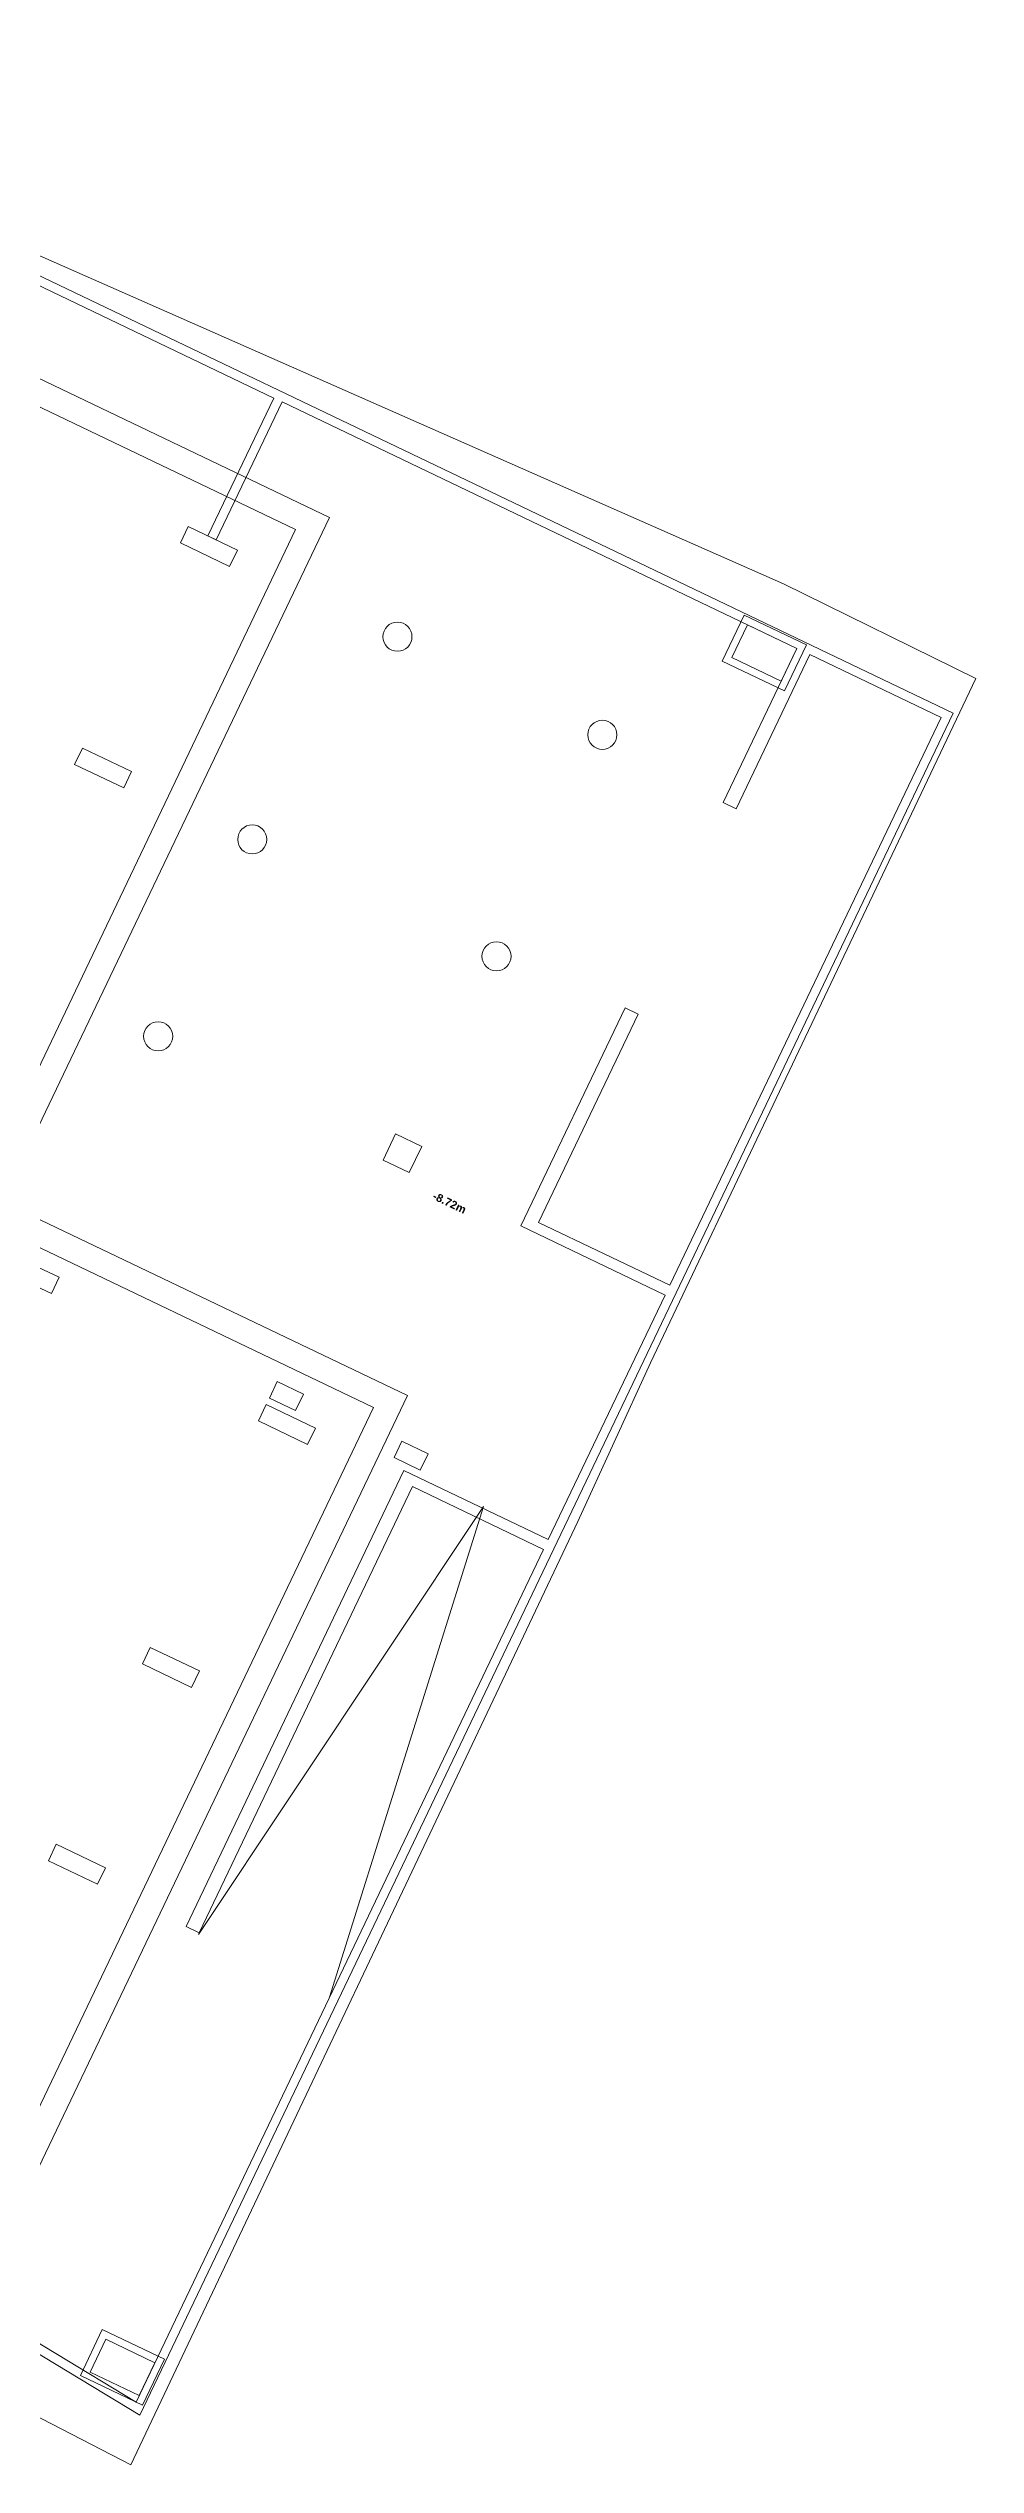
# Model space of a CAD drawing. Header units: metres. Extents: x 7511808.3 to 7511878.3, y 4693245.3 to 4693314.3.
# Drawn here: x 7511852.8 to 7511878.3, y 4693245.3 to 4693311.8 of the extents above; entities that cross this region are included whole.
import ezdxf
from ezdxf.enums import TextEntityAlignment as Align

# ---------------------------------------------------------------- set-up
doc = ezdxf.new("R2010")
doc.units = ezdxf.units.M
for name, color, linetype, lineweight in [('bodrumi', 5, 'Continuous', 0), ('muri', 252, 'Continuous', 0), ('NIVEAU', 170, 'Continuous', 0), ('parcela', 7, 'Continuous', 0), ('rampa', 252, 'Continuous', 0), ('shtyllat', 1, 'Continuous', 0), ('trapazani', 3, 'Continuous', 0)]:
    doc.layers.add(name, color=color, linetype=linetype, lineweight=lineweight)
doc.styles.add('style2', font='arialbd.ttf', dxfattribs={"height": 20})

msp = doc.modelspace()

# ---------------------------------------------------------------- linework, layer by layer
at = {"layer": 'bodrumi'}
msp.add_lwpolyline([(7511855.345, 4693246.71), (7511877.719, 4693293.499), (7511839.929, 4693311.57), (7511815.983, 4693270.516)], close=True, dxfattribs=at)
at = {"layer": 'muri', "lineweight": 5}
msp.add_lwpolyline([(7511847.276, 4693307.779), (7511859.027, 4693302.16), (7511857.214, 4693298.37), (7511857.44, 4693298.262), (7511859.253, 4693302.052), (7511873.416, 4693295.279), (7511871.388, 4693291.038), (7511871.749, 4693290.865), (7511873.777, 4693295.107), (7511877.386, 4693293.381), (7511869.922, 4693277.772), (7511866.313, 4693279.498), (7511869.053, 4693285.227), (7511868.692, 4693285.399), (7511865.823, 4693279.4), (7511869.793, 4693277.502), (7511866.579, 4693270.781), (7511862.609, 4693272.679), (7511856.613, 4693260.139), (7511856.973, 4693259.966), (7511862.841, 4693272.236), (7511866.449, 4693270.51), (7511855.239, 4693247.067), (7511848.597, 4693251.084)], dxfattribs=at)
at = {"layer": 'parcela', "flags": 128}
msp.add_lwpolyline([(7511814.966, 4693269.473), (7511839.64, 4693311.774), (7511841.452, 4693310.975), (7511873.052, 4693297.055), (7511878.341, 4693294.453), (7511872.939, 4693283.093), (7511869.394, 4693275.64), (7511867.394, 4693271.28), (7511855.089, 4693245.348), (7511843.413, 4693251.372), (7511814.966, 4693269.473)], dxfattribs=at)
at = {"layer": 'rampa'}
msp.add_lwpolyline([(7511856.953, 4693259.922), (7511864.797, 4693271.69), (7511860.561, 4693258.197)], dxfattribs=at)
at = {"layer": 'shtyllat', "lineweight": 5}
for points in [[(7511877.719, 4693293.499), (7511839.929, 4693311.57), (7511815.983, 4693270.516), (7511855.345, 4693246.71)], [(7511862.379, 4693281.934), (7511862.034, 4693281.212), (7511862.756, 4693280.867), (7511863.101, 4693281.588)], [(7511852.401, 4693278.336), (7511852.185, 4693277.885), (7511852.907, 4693277.54), (7511853.123, 4693277.991)], [(7511859.122, 4693275.122), (7511858.906, 4693274.671), (7511859.628, 4693274.326), (7511859.844, 4693274.777)], [(7511862.55, 4693273.483), (7511862.335, 4693273.032), (7511863.056, 4693272.687), (7511863.272, 4693273.138)]]:
    msp.add_lwpolyline(points, close=True, dxfattribs=at)
at = {"layer": 'shtyllat'}
for points in [[(7511856.673, 4693298.629), (7511856.457, 4693298.178), (7511857.811, 4693297.53), (7511858.026, 4693297.981)], [(7511853.761, 4693292.539), (7511853.546, 4693292.088), (7511854.899, 4693291.441), (7511855.114, 4693291.892)], [(7511858.82, 4693274.491), (7511858.604, 4693274.04), (7511859.958, 4693273.393), (7511860.173, 4693273.844)], [(7511856.765, 4693266.717), (7511856.981, 4693267.168), (7511855.628, 4693267.815), (7511855.412, 4693267.364)], [(7511854.177, 4693261.304), (7511854.392, 4693261.755), (7511853.039, 4693262.402), (7511852.824, 4693261.951)]]:
    msp.add_lwpolyline(points, close=True, dxfattribs=at)
at = {"layer": 'shtyllat', "lineweight": 5, "ltscale": 0.5}
for points in [[(7511871.365, 4693294.93), (7511873.079, 4693294.11), (7511873.683, 4693295.373), (7511871.969, 4693296.193)], [(7511871.632, 4693295.024), (7511872.985, 4693294.377), (7511873.416, 4693295.279), (7511872.063, 4693295.926)], [(7511853.705, 4693247.8), (7511855.419, 4693246.98), (7511856.023, 4693248.244), (7511854.309, 4693249.063)], [(7511853.972, 4693247.894), (7511855.325, 4693247.247), (7511855.757, 4693248.149), (7511854.403, 4693248.796)]]:
    msp.add_lwpolyline(points, close=True, dxfattribs=at)
for centre in [(7511862.429, 4693295.599), (7511868.068, 4693292.903), (7511858.435, 4693290.027), (7511865.156, 4693286.813), (7511855.846, 4693284.614)]:
    msp.add_circle(centre, 0.4, dxfattribs=at)
at = {"layer": 'trapazani', "lineweight": 5, "ltscale": 2}
for points in [[(7511836.368, 4693279.463), (7511828.884, 4693263.811), (7511852.159, 4693252.68), (7511862.707, 4693274.738), (7511851.565, 4693280.066), (7511860.56, 4693298.876), (7511838.639, 4693309.358), (7511826.279, 4693288.167), (7511834.27, 4693284.346)], [(7511837, 4693279.161), (7511829.817, 4693264.14), (7511851.83, 4693253.614), (7511861.774, 4693274.409), (7511850.632, 4693279.736), (7511859.627, 4693298.546), (7511838.286, 4693308.752), (7511826.633, 4693288.774), (7511834.572, 4693284.978)]]:
    msp.add_lwpolyline(points, dxfattribs=at)

# ---------------------------------------------------------------- texts
at = {"layer": 'NIVEAU', "style": 'style2'}
msp.add_text('-8.72m', height=0.22, rotation=334.44329, dxfattribs=at).set_placement((7511863.864, 4693280.038), align=Align.MIDDLE_CENTER)

doc.saveas('drawing.dxf')
